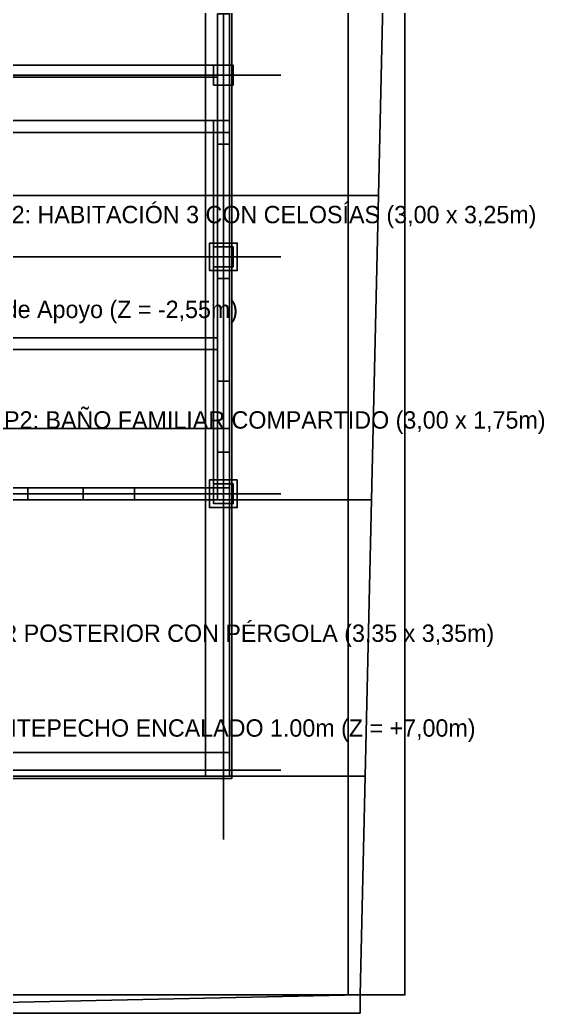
# Model space of a CAD drawing. Extents: x -0.6 to 14.6, y 0 to 25.5.
# Drawn here: x 6.5 to 13.13, y 0 to 12.57 of the extents above; entities that cross this region are included whole.
import ezdxf

# ---------------------------------------------------------------- set-up
doc = ezdxf.new("R2010")
doc.units = 0
for name, color, linetype in [('CERCA_PERIMETRAL_3D', 7, 'CONTINUOUS'), ('COLUMNAS_3D', 7, 'CONTINUOUS'), ('EJES_ESTRUCTURALES', 7, 'CONTINUOUS'), ('LOSA_PISO_3D', 7, 'CONTINUOUS'), ('MEDITERRANEO_AZOTEA_SOLARIUM_3D', 7, 'CONTINUOUS'), ('MEDITERRANEO_MUROS_ENCALADOS_3D', 7, 'CONTINUOUS'), ('MEDITERRANEO_TABIQUES_3D', 7, 'CONTINUOUS'), ('MUROS_EXTERIORES_3D', 7, 'CONTINUOUS'), ('MUROS_INTERIORES_3D', 7, 'CONTINUOUS'), ('P2_COLUMNAS_3D', 7, 'CONTINUOUS'), ('P2_LOSA_PISO_3D', 7, 'CONTINUOUS'), ('P2_ROTULOS', 7, 'CONTINUOUS'), ('PLANTA_SEGUNDO_PISO_2D', 7, 'CONTINUOUS'), ('SOTANO_COLUMNAS_3D', 7, 'CONTINUOUS'), ('SOTANO_LOSA_3D', 7, 'CONTINUOUS'), ('SOTANO_MUROS_EXT_3D', 7, 'CONTINUOUS'), ('SOTANO_ROTULOS', 7, 'CONTINUOUS'), ('TERRENO_3D', 7, 'CONTINUOUS')]:
    doc.layers.add(name, color=color, linetype=linetype)

msp = doc.modelspace()

# ---------------------------------------------------------------- linework, layer by layer
at = {"layer": 'CERCA_PERIMETRAL_3D', "color": 7}
for points in [[(10.6543, 0.23, -2.55), (10.6543, 24.94, -2.55), (11.3703, 24.94, -2.55), (11.3703, 0.23, -2.55)], [(10.6543, 0.23, 0.5), (11.3703, 0.23, 0.5), (11.3703, 24.94, 0.5), (10.6543, 24.94, 0.5)], [(10.6543, 24.94, -2.55), (10.6543, 0.23, -2.55), (10.6543, 0.23, 0.5), (10.6543, 24.94, 0.5)], [(11.3703, 0.23, -2.55), (11.3703, 24.94, -2.55), (11.3703, 24.94, 0.5), (11.3703, 0.23, 0.5)], [(0, 0, -2.55), (0, 0.23, -2.55), (10.8043, 0.23, -2.55), (10.8043, 0, -2.55)], [(0, 0, -1), (10.8043, 0, -1), (10.8043, 0.23, -1), (0, 0.23, -1)], [(10.8043, 0.23, -2.55), (0, 0.23, -2.55), (0, 0.23, -1), (10.8043, 0.23, -1)], [(10.6543, 0.23, -2.55), (11.3703, 0.23, -2.55), (11.3703, 0.23, 0.5), (10.6543, 0.23, 0.5)], [(10.8043, 0, -2.55), (10.8043, 0.23, -2.55), (10.8043, 0.23, -1), (10.8043, 0, -1)], [(0, 0, -2.55), (10.8043, 0, -2.55), (10.8043, 0, -1), (0, 0, -1)]]:
    msp.add_3dface(points, dxfattribs=at)
at = {"layer": 'COLUMNAS_3D', "color": 1}
for points in [[(8.95, 11.75), (8.95, 12), (9.2, 12), (9.2, 11.75)], [(8.95, 11.75, 2.85), (9.2, 11.75, 2.85), (9.2, 12, 2.85), (8.95, 12, 2.85)], [(9.2, 12), (8.95, 12), (8.95, 12, 2.85), (9.2, 12, 2.85)], [(8.95, 12), (8.95, 11.75), (8.95, 11.75, 2.85), (8.95, 12, 2.85)], [(9.2, 11.75), (9.2, 12), (9.2, 12, 2.85), (9.2, 11.75, 2.85)], [(8.95, 11.75), (9.2, 11.75), (9.2, 11.75, 2.85), (8.95, 11.75, 2.85)], [(8.95, 9.45), (8.95, 9.7), (9.2, 9.7), (9.2, 9.45)], [(8.95, 9.45, 2.85), (9.2, 9.45, 2.85), (9.2, 9.7, 2.85), (8.95, 9.7, 2.85)], [(9.2, 9.7), (8.95, 9.7), (8.95, 9.7, 2.85), (9.2, 9.7, 2.85)], [(8.95, 9.7), (8.95, 9.45), (8.95, 9.45, 2.85), (8.95, 9.7, 2.85)], [(9.2, 9.45), (9.2, 9.7), (9.2, 9.7, 2.85), (9.2, 9.45, 2.85)], [(8.95, 9.45), (9.2, 9.45), (9.2, 9.45, 2.85), (8.95, 9.45, 2.85)], [(8.95, 6.45), (8.95, 6.7), (9.2, 6.7), (9.2, 6.45)], [(8.95, 6.45, 2.85), (9.2, 6.45, 2.85), (9.2, 6.7, 2.85), (8.95, 6.7, 2.85)], [(9.2, 6.7), (8.95, 6.7), (8.95, 6.7, 2.85), (9.2, 6.7, 2.85)], [(8.95, 6.7), (8.95, 6.45), (8.95, 6.45, 2.85), (8.95, 6.7, 2.85)], [(9.2, 6.45), (9.2, 6.7), (9.2, 6.7, 2.85), (9.2, 6.45, 2.85)], [(8.95, 6.45), (9.2, 6.45), (9.2, 6.45, 2.85), (8.95, 6.45, 2.85)]]:
    msp.add_3dface(points, dxfattribs=at)
at = {"layer": 'EJES_ESTRUCTURALES', "color": 4}
for p, q in [((9.075, 2.2), (9.075, 25.51)), ((-0.6, 11.875), (9.8, 11.875)), ((-0.6, 9.575), (9.8, 9.575)), ((-0.6, 6.575), (9.8, 6.575)), ((-0.6, 3.075), (9.8, 3.075))]:
    msp.add_line(p, q, dxfattribs=at)
at = {"layer": 'LOSA_PISO_3D', "color": 8}
for points in [[(0.15, 10.35, -0.15), (0.15, 24.71, -0.15), (9.15, 24.71, -0.15), (9.15, 10.35, -0.15)], [(0.15, 10.35), (9.15, 10.35), (9.15, 24.71), (0.15, 24.71)], [(9.15, 10.35, -0.15), (9.15, 24.71, -0.15), (9.15, 24.71), (9.15, 10.35)], [(0.15, 10.35, -0.15), (9.15, 10.35, -0.15), (9.15, 10.35), (0.15, 10.35)], [(1.4, 7.4, -0.15), (1.4, 10.35, -0.15), (9.15, 10.35, -0.15), (9.15, 7.4, -0.15)], [(1.4, 7.4), (9.15, 7.4), (9.15, 10.35), (1.4, 10.35)], [(9.15, 10.35, -0.15), (1.4, 10.35, -0.15), (1.4, 10.35), (9.15, 10.35)], [(9.15, 7.4, -0.15), (9.15, 10.35, -0.15), (9.15, 10.35), (9.15, 7.4)], [(0.15, 6.5, -0.15), (0.15, 7.4, -0.15), (9.15, 7.4, -0.15), (9.15, 6.5, -0.15)], [(0.15, 6.5), (9.15, 6.5), (9.15, 7.4), (0.15, 7.4)], [(9.15, 7.4, -0.15), (0.15, 7.4, -0.15), (0.15, 7.4), (9.15, 7.4)], [(1.4, 7.4, -0.15), (9.15, 7.4, -0.15), (9.15, 7.4), (1.4, 7.4)], [(9.15, 6.5, -0.15), (9.15, 7.4, -0.15), (9.15, 7.4), (9.15, 6.5)], [(0.15, 6.5, -0.15), (9.15, 6.5, -0.15), (9.15, 6.5), (0.15, 6.5)]]:
    msp.add_3dface(points, dxfattribs=at)
at = {"layer": 'MEDITERRANEO_AZOTEA_SOLARIUM_3D', "color": 7}
for points in [[(0.12, 2.97, 7), (0.12, 24.74, 7), (9.18, 24.74, 7), (9.18, 2.97, 7)], [(0.12, 2.97, 7.08), (9.18, 2.97, 7.08), (9.18, 24.74, 7.08), (0.12, 24.74, 7.08)], [(0.15, 3, 5.85), (0.15, 24.71, 5.85), (9.15, 24.71, 5.85), (9.15, 3, 5.85)], [(0.15, 3, 6), (9.15, 3, 6), (9.15, 24.71, 6), (0.15, 24.71, 6)], [(8.85, 3, 6), (8.85, 24.71, 6), (9.15, 24.71, 6), (9.15, 3, 6)], [(8.85, 3, 7), (9.15, 3, 7), (9.15, 24.71, 7), (8.85, 24.71, 7)], [(8.85, 24.71, 6), (8.85, 3, 6), (8.85, 3, 7), (8.85, 24.71, 7)], [(9.15, 3, 5.85), (9.15, 24.71, 5.85), (9.15, 24.71, 6), (9.15, 3, 6)], [(9.15, 3, 6), (9.15, 24.71, 6), (9.15, 24.71, 7), (9.15, 3, 7)], [(9.18, 2.97, 7), (9.18, 24.74, 7), (9.18, 24.74, 7.08), (9.18, 2.97, 7.08)], [(0.15, 3, 6), (0.15, 3.3, 6), (9.15, 3.3, 6), (9.15, 3, 6)], [(0.15, 3, 7), (9.15, 3, 7), (9.15, 3.3, 7), (0.15, 3.3, 7)], [(9.15, 3.3, 6), (0.15, 3.3, 6), (0.15, 3.3, 7), (9.15, 3.3, 7)], [(9.15, 3, 6), (9.15, 3.3, 6), (9.15, 3.3, 7), (9.15, 3, 7)], [(0.12, 2.97, 7), (9.18, 2.97, 7), (9.18, 2.97, 7.08), (0.12, 2.97, 7.08)], [(0.15, 3, 5.85), (9.15, 3, 5.85), (9.15, 3, 6), (0.15, 3, 6)], [(0.15, 3, 6), (9.15, 3, 6), (9.15, 3, 7), (0.15, 3, 7)], [(8.85, 3, 6), (9.15, 3, 6), (9.15, 3, 7), (8.85, 3, 7)]]:
    msp.add_3dface(points, dxfattribs=at)
at = {"layer": 'MEDITERRANEO_MUROS_ENCALADOS_3D', "color": 7}
for points in [[(9, 11, 3), (9, 12.65, 3), (9.15, 12.65, 3), (9.15, 11, 3)], [(9, 11, 5.85), (9.15, 11, 5.85), (9.15, 12.65, 5.85), (9, 12.65, 5.85)], [(9, 12.65, 3), (9, 11, 3), (9, 11, 5.85), (9, 12.65, 5.85)], [(9.15, 11, 3), (9.15, 12.65, 3), (9.15, 12.65, 5.85), (9.15, 11, 5.85)], [(9, 9.3, 3), (9, 11, 3), (9.15, 11, 3), (9.15, 9.3, 3)], [(9, 9.3, 4), (9.15, 9.3, 4), (9.15, 11, 4), (9, 11, 4)], [(9.15, 11, 3), (9, 11, 3), (9, 11, 4), (9.15, 11, 4)], [(9, 11, 3), (9, 9.3, 3), (9, 9.3, 4), (9, 11, 4)], [(9, 9.3, 5.1), (9, 11, 5.1), (9.15, 11, 5.1), (9.15, 9.3, 5.1)], [(9, 9.3, 5.85), (9.15, 9.3, 5.85), (9.15, 11, 5.85), (9, 11, 5.85)], [(9.15, 11, 5.1), (9, 11, 5.1), (9, 11, 5.85), (9.15, 11, 5.85)], [(9, 11, 5.1), (9, 9.3, 5.1), (9, 9.3, 5.85), (9, 11, 5.85)], [(9, 11, 3), (9.15, 11, 3), (9.15, 11, 5.85), (9, 11, 5.85)], [(9.15, 9.3, 3), (9.15, 11, 3), (9.15, 11, 4), (9.15, 9.3, 4)], [(9.15, 9.3, 5.1), (9.15, 11, 5.1), (9.15, 11, 5.85), (9.15, 9.3, 5.85)], [(9, 8, 3), (9, 9.3, 3), (9.15, 9.3, 3), (9.15, 8, 3)], [(9, 8, 5.85), (9.15, 8, 5.85), (9.15, 9.3, 5.85), (9, 9.3, 5.85)], [(9.15, 9.3, 3), (9, 9.3, 3), (9, 9.3, 5.85), (9.15, 9.3, 5.85)], [(9, 9.3, 3), (9, 8, 3), (9, 8, 5.85), (9, 9.3, 5.85)], [(9, 9.3, 3), (9.15, 9.3, 3), (9.15, 9.3, 4), (9, 9.3, 4)], [(9, 9.3, 5.1), (9.15, 9.3, 5.1), (9.15, 9.3, 5.85), (9, 9.3, 5.85)], [(9.15, 8, 3), (9.15, 9.3, 3), (9.15, 9.3, 5.85), (9.15, 8, 5.85)], [(9, 7.1, 3), (9, 8, 3), (9.15, 8, 3), (9.15, 7.1, 3)], [(9, 7.1, 4.1), (9.15, 7.1, 4.1), (9.15, 8, 4.1), (9, 8, 4.1)], [(9.15, 8, 3), (9, 8, 3), (9, 8, 4.1), (9.15, 8, 4.1)], [(9, 8, 3), (9, 7.1, 3), (9, 7.1, 4.1), (9, 8, 4.1)], [(9, 7.1, 5), (9, 8, 5), (9.15, 8, 5), (9.15, 7.1, 5)], [(9, 7.1, 5.85), (9.15, 7.1, 5.85), (9.15, 8, 5.85), (9, 8, 5.85)], [(9.15, 8, 5), (9, 8, 5), (9, 8, 5.85), (9.15, 8, 5.85)], [(9, 8, 5), (9, 7.1, 5), (9, 7.1, 5.85), (9, 8, 5.85)], [(9, 8, 3), (9.15, 8, 3), (9.15, 8, 5.85), (9, 8, 5.85)], [(9.15, 7.1, 3), (9.15, 8, 3), (9.15, 8, 4.1), (9.15, 7.1, 4.1)], [(9.15, 7.1, 5), (9.15, 8, 5), (9.15, 8, 5.85), (9.15, 7.1, 5.85)], [(9, 6.5, 3), (9, 7.1, 3), (9.15, 7.1, 3), (9.15, 6.5, 3)], [(9, 6.5, 5.85), (9.15, 6.5, 5.85), (9.15, 7.1, 5.85), (9, 7.1, 5.85)], [(9.15, 7.1, 3), (9, 7.1, 3), (9, 7.1, 5.85), (9.15, 7.1, 5.85)], [(9, 7.1, 3), (9, 6.5, 3), (9, 6.5, 5.85), (9, 7.1, 5.85)], [(9, 7.1, 3), (9.15, 7.1, 3), (9.15, 7.1, 4.1), (9, 7.1, 4.1)], [(9, 7.1, 5), (9.15, 7.1, 5), (9.15, 7.1, 5.85), (9, 7.1, 5.85)], [(9.15, 6.5, 3), (9.15, 7.1, 3), (9.15, 7.1, 5.85), (9.15, 6.5, 5.85)], [(6.25, 6.5, 3), (6.25, 6.65, 3), (9.15, 6.65, 3), (9.15, 6.5, 3)], [(6.25, 6.5, 5.85), (9.15, 6.5, 5.85), (9.15, 6.65, 5.85), (6.25, 6.65, 5.85)], [(9.15, 6.65, 3), (6.25, 6.65, 3), (6.25, 6.65, 5.85), (9.15, 6.65, 5.85)], [(9.15, 6.5, 3), (9.15, 6.65, 3), (9.15, 6.65, 5.85), (9.15, 6.5, 5.85)], [(6.25, 6.5, 3), (9.15, 6.5, 3), (9.15, 6.5, 5.85), (6.25, 6.5, 5.85)], [(9, 6.5, 3), (9.15, 6.5, 3), (9.15, 6.5, 5.85), (9, 6.5, 5.85)]]:
    msp.add_3dface(points, dxfattribs=at)
at = {"layer": 'MEDITERRANEO_TABIQUES_3D', "color": 7}
for points in [[(6, 11.85, 3), (6, 12, 3), (9, 12, 3), (9, 11.85, 3)], [(6, 11.85, 5.85), (9, 11.85, 5.85), (9, 12, 5.85), (6, 12, 5.85)], [(9, 12, 3), (6, 12, 3), (6, 12, 5.85), (9, 12, 5.85)], [(9, 11.85, 3), (9, 12, 3), (9, 12, 5.85), (9, 11.85, 5.85)], [(6, 11.85, 3), (9, 11.85, 3), (9, 11.85, 5.85), (6, 11.85, 5.85)], [(6, 8.4, 3), (6, 8.55, 3), (9, 8.55, 3), (9, 8.4, 3)], [(6, 8.4, 5.85), (9, 8.4, 5.85), (9, 8.55, 5.85), (6, 8.55, 5.85)], [(9, 8.55, 3), (6, 8.55, 3), (6, 8.55, 5.85), (9, 8.55, 5.85)], [(9, 8.4, 3), (9, 8.55, 3), (9, 8.55, 5.85), (9, 8.4, 5.85)], [(6, 8.4, 3), (9, 8.4, 3), (9, 8.4, 5.85), (6, 8.4, 5.85)]]:
    msp.add_3dface(points, dxfattribs=at)
at = {"layer": 'MUROS_EXTERIORES_3D', "color": 7}
for points in [[(9, 11), (9, 12.65), (9.15, 12.65), (9.15, 11)], [(9, 11, 2.85), (9.15, 11, 2.85), (9.15, 12.65, 2.85), (9, 12.65, 2.85)], [(9, 12.65), (9, 11), (9, 11, 2.85), (9, 12.65, 2.85)], [(9.15, 11), (9.15, 12.65), (9.15, 12.65, 2.85), (9.15, 11, 2.85)], [(9, 9.3), (9, 11), (9.15, 11), (9.15, 9.3)], [(9, 9.3, 1), (9.15, 9.3, 1), (9.15, 11, 1), (9, 11, 1)], [(9.15, 11), (9, 11), (9, 11, 1), (9.15, 11, 1)], [(9, 11), (9, 9.3), (9, 9.3, 1), (9, 11, 1)], [(9, 9.3, 2.1), (9, 11, 2.1), (9.15, 11, 2.1), (9.15, 9.3, 2.1)], [(9, 9.3, 2.85), (9.15, 9.3, 2.85), (9.15, 11, 2.85), (9, 11, 2.85)], [(9.15, 11, 2.1), (9, 11, 2.1), (9, 11, 2.85), (9.15, 11, 2.85)], [(9, 11, 2.1), (9, 9.3, 2.1), (9, 9.3, 2.85), (9, 11, 2.85)], [(9, 11), (9.15, 11), (9.15, 11, 2.85), (9, 11, 2.85)], [(9.15, 9.3), (9.15, 11), (9.15, 11, 1), (9.15, 9.3, 1)], [(9.15, 9.3, 2.1), (9.15, 11, 2.1), (9.15, 11, 2.85), (9.15, 9.3, 2.85)], [(9, 8), (9, 9.3), (9.15, 9.3), (9.15, 8)], [(9, 8, 2.85), (9.15, 8, 2.85), (9.15, 9.3, 2.85), (9, 9.3, 2.85)], [(9.15, 9.3), (9, 9.3), (9, 9.3, 2.85), (9.15, 9.3, 2.85)], [(9, 9.3), (9, 8), (9, 8, 2.85), (9, 9.3, 2.85)], [(9, 9.3), (9.15, 9.3), (9.15, 9.3, 1), (9, 9.3, 1)], [(9, 9.3, 2.1), (9.15, 9.3, 2.1), (9.15, 9.3, 2.85), (9, 9.3, 2.85)], [(9.15, 8), (9.15, 9.3), (9.15, 9.3, 2.85), (9.15, 8, 2.85)], [(9, 7.1), (9, 8), (9.15, 8), (9.15, 7.1)], [(9, 7.1, 1.1), (9.15, 7.1, 1.1), (9.15, 8, 1.1), (9, 8, 1.1)], [(9.15, 8), (9, 8), (9, 8, 1.1), (9.15, 8, 1.1)], [(9, 8), (9, 7.1), (9, 7.1, 1.1), (9, 8, 1.1)], [(9, 7.1, 2), (9, 8, 2), (9.15, 8, 2), (9.15, 7.1, 2)], [(9, 7.1, 2.85), (9.15, 7.1, 2.85), (9.15, 8, 2.85), (9, 8, 2.85)], [(9.15, 8, 2), (9, 8, 2), (9, 8, 2.85), (9.15, 8, 2.85)], [(9, 8, 2), (9, 7.1, 2), (9, 7.1, 2.85), (9, 8, 2.85)], [(9, 8), (9.15, 8), (9.15, 8, 2.85), (9, 8, 2.85)], [(9.15, 7.1), (9.15, 8), (9.15, 8, 1.1), (9.15, 7.1, 1.1)], [(9.15, 7.1, 2), (9.15, 8, 2), (9.15, 8, 2.85), (9.15, 7.1, 2.85)], [(9, 6.5), (9, 7.1), (9.15, 7.1), (9.15, 6.5)], [(9, 6.5, 2.85), (9.15, 6.5, 2.85), (9.15, 7.1, 2.85), (9, 7.1, 2.85)], [(9.15, 7.1), (9, 7.1), (9, 7.1, 2.85), (9.15, 7.1, 2.85)], [(9, 7.1), (9, 6.5), (9, 6.5, 2.85), (9, 7.1, 2.85)], [(9, 7.1), (9.15, 7.1), (9.15, 7.1, 1.1), (9, 7.1, 1.1)], [(9, 7.1, 2), (9.15, 7.1, 2), (9.15, 7.1, 2.85), (9, 7.1, 2.85)], [(9.15, 6.5), (9.15, 7.1), (9.15, 7.1, 2.85), (9.15, 6.5, 2.85)], [(6.25, 6.5), (6.25, 6.65), (9.15, 6.65), (9.15, 6.5)], [(6.25, 6.5, 2.85), (9.15, 6.5, 2.85), (9.15, 6.65, 2.85), (6.25, 6.65, 2.85)], [(9.15, 6.65), (6.25, 6.65), (6.25, 6.65, 2.85), (9.15, 6.65, 2.85)], [(9.15, 6.5), (9.15, 6.65), (9.15, 6.65, 2.85), (9.15, 6.5, 2.85)], [(6.25, 6.5), (9.15, 6.5), (9.15, 6.5, 2.85), (6.25, 6.5, 2.85)], [(9, 6.5), (9.15, 6.5), (9.15, 6.5, 2.85), (9, 6.5, 2.85)]]:
    msp.add_3dface(points, dxfattribs=at)
at = {"layer": 'MUROS_INTERIORES_3D', "color": 7}
for points in [[(5.85, 8.4), (5.85, 8.55), (9, 8.55), (9, 8.4)], [(5.85, 8.4, 2.85), (9, 8.4, 2.85), (9, 8.55, 2.85), (5.85, 8.55, 2.85)], [(9, 8.55), (5.85, 8.55), (5.85, 8.55, 2.85), (9, 8.55, 2.85)], [(9, 8.4), (9, 8.55), (9, 8.55, 2.85), (9, 8.4, 2.85)], [(5.85, 8.4), (9, 8.4), (9, 8.4, 2.85), (5.85, 8.4, 2.85)]]:
    msp.add_3dface(points, dxfattribs=at)
at = {"layer": 'P2_COLUMNAS_3D', "color": 1}
for points in [[(8.95, 11.75, 3), (8.95, 12, 3), (9.2, 12, 3), (9.2, 11.75, 3)], [(8.95, 11.75, 5.85), (9.2, 11.75, 5.85), (9.2, 12, 5.85), (8.95, 12, 5.85)], [(9.2, 12, 3), (8.95, 12, 3), (8.95, 12, 5.85), (9.2, 12, 5.85)], [(8.95, 12, 3), (8.95, 11.75, 3), (8.95, 11.75, 5.85), (8.95, 12, 5.85)], [(9.2, 11.75, 3), (9.2, 12, 3), (9.2, 12, 5.85), (9.2, 11.75, 5.85)], [(8.95, 11.75, 3), (9.2, 11.75, 3), (9.2, 11.75, 5.85), (8.95, 11.75, 5.85)], [(8.95, 9.45, 3), (8.95, 9.7, 3), (9.2, 9.7, 3), (9.2, 9.45, 3)], [(8.95, 9.45, 5.85), (9.2, 9.45, 5.85), (9.2, 9.7, 5.85), (8.95, 9.7, 5.85)], [(9.2, 9.7, 3), (8.95, 9.7, 3), (8.95, 9.7, 5.85), (9.2, 9.7, 5.85)], [(8.95, 9.7, 3), (8.95, 9.45, 3), (8.95, 9.45, 5.85), (8.95, 9.7, 5.85)], [(9.2, 9.45, 3), (9.2, 9.7, 3), (9.2, 9.7, 5.85), (9.2, 9.45, 5.85)], [(8.95, 9.45, 3), (9.2, 9.45, 3), (9.2, 9.45, 5.85), (8.95, 9.45, 5.85)], [(8.95, 6.45, 3), (8.95, 6.7, 3), (9.2, 6.7, 3), (9.2, 6.45, 3)], [(8.95, 6.45, 5.85), (9.2, 6.45, 5.85), (9.2, 6.7, 5.85), (8.95, 6.7, 5.85)], [(9.2, 6.7, 3), (8.95, 6.7, 3), (8.95, 6.7, 5.85), (9.2, 6.7, 5.85)], [(8.95, 6.7, 3), (8.95, 6.45, 3), (8.95, 6.45, 5.85), (8.95, 6.7, 5.85)], [(9.2, 6.45, 3), (9.2, 6.7, 3), (9.2, 6.7, 5.85), (9.2, 6.45, 5.85)], [(8.95, 6.45, 3), (9.2, 6.45, 3), (9.2, 6.45, 5.85), (8.95, 6.45, 5.85)]]:
    msp.add_3dface(points, dxfattribs=at)
at = {"layer": 'P2_LOSA_PISO_3D', "color": 7}
for points in [[(0.15, 10.35, 2.85), (0.15, 24.71, 2.85), (9.15, 24.71, 2.85), (9.15, 10.35, 2.85)], [(0.15, 10.35, 3), (9.15, 10.35, 3), (9.15, 24.71, 3), (0.15, 24.71, 3)], [(9.15, 10.35, 2.85), (9.15, 24.71, 2.85), (9.15, 24.71, 3), (9.15, 10.35, 3)], [(0.15, 10.35, 2.85), (9.15, 10.35, 2.85), (9.15, 10.35, 3), (0.15, 10.35, 3)], [(2.65, 7.4, 2.85), (2.65, 10.35, 2.85), (9.15, 10.35, 2.85), (9.15, 7.4, 2.85)], [(2.65, 7.4, 3), (9.15, 7.4, 3), (9.15, 10.35, 3), (2.65, 10.35, 3)], [(9.15, 10.35, 2.85), (2.65, 10.35, 2.85), (2.65, 10.35, 3), (9.15, 10.35, 3)], [(9.15, 7.4, 2.85), (9.15, 10.35, 2.85), (9.15, 10.35, 3), (9.15, 7.4, 3)], [(0.15, 6.5, 2.85), (0.15, 7.4, 2.85), (9.15, 7.4, 2.85), (9.15, 6.5, 2.85)], [(0.15, 6.5, 3), (9.15, 6.5, 3), (9.15, 7.4, 3), (0.15, 7.4, 3)], [(9.15, 7.4, 2.85), (0.15, 7.4, 2.85), (0.15, 7.4, 3), (9.15, 7.4, 3)], [(2.65, 7.4, 2.85), (9.15, 7.4, 2.85), (9.15, 7.4, 3), (2.65, 7.4, 3)], [(9.15, 6.5, 2.85), (9.15, 7.4, 2.85), (9.15, 7.4, 3), (9.15, 6.5, 3)], [(0.15, 6.5, 2.85), (9.15, 6.5, 2.85), (9.15, 6.5, 3), (0.15, 6.5, 3)]]:
    msp.add_3dface(points, dxfattribs=at)
at = {"layer": 'PLANTA_SEGUNDO_PISO_2D', "color": 1}
for p, q in [((9.2, 12, 3), (8.95, 12, 3)), ((8.95, 12, 3), (8.95, 11.75, 3)), ((9.2, 11.75, 3), (9.2, 12, 3)), ((8.95, 11.75, 3), (9.2, 11.75, 3)), ((9.2, 9.7, 3), (8.95, 9.7, 3)), ((8.95, 9.7, 3), (8.95, 9.45, 3)), ((9.2, 9.45, 3), (9.2, 9.7, 3)), ((8.95, 9.45, 3), (9.2, 9.45, 3)), ((9.2, 6.7, 3), (8.95, 6.7, 3)), ((8.95, 6.7, 3), (8.95, 6.45, 3)), ((9.2, 6.45, 3), (9.2, 6.7, 3)), ((8.95, 6.45, 3), (9.2, 6.45, 3))]:
    msp.add_line(p, q, dxfattribs=at)
at = {"layer": 'SOTANO_COLUMNAS_3D', "color": 1}
for points in [[(8.9, 9.4, -2.55), (8.9, 9.75, -2.55), (9.25, 9.75, -2.55), (9.25, 9.4, -2.55)], [(8.9, 9.4, -0.15), (9.25, 9.4, -0.15), (9.25, 9.75, -0.15), (8.9, 9.75, -0.15)], [(9.25, 9.75, -2.55), (8.9, 9.75, -2.55), (8.9, 9.75, -0.15), (9.25, 9.75, -0.15)], [(8.9, 9.75, -2.55), (8.9, 9.4, -2.55), (8.9, 9.4, -0.15), (8.9, 9.75, -0.15)], [(9.25, 9.4, -2.55), (9.25, 9.75, -2.55), (9.25, 9.75, -0.15), (9.25, 9.4, -0.15)], [(8.9, 9.4, -2.55), (9.25, 9.4, -2.55), (9.25, 9.4, -0.15), (8.9, 9.4, -0.15)], [(8.9, 6.4, -2.55), (8.9, 6.75, -2.55), (9.25, 6.75, -2.55), (9.25, 6.4, -2.55)], [(8.9, 6.4, -0.15), (9.25, 6.4, -0.15), (9.25, 6.75, -0.15), (8.9, 6.75, -0.15)], [(9.25, 6.75, -2.55), (8.9, 6.75, -2.55), (8.9, 6.75, -0.15), (9.25, 6.75, -0.15)], [(8.9, 6.75, -2.55), (8.9, 6.4, -2.55), (8.9, 6.4, -0.15), (8.9, 6.75, -0.15)], [(9.25, 6.4, -2.55), (9.25, 6.75, -2.55), (9.25, 6.75, -0.15), (9.25, 6.4, -0.15)], [(8.9, 6.4, -2.55), (9.25, 6.4, -2.55), (9.25, 6.4, -0.15), (8.9, 6.4, -0.15)]]:
    msp.add_3dface(points, dxfattribs=at)
at = {"layer": 'SOTANO_LOSA_3D', "color": 8}
for points in [[(0.15, 6.5, -2.7), (0.15, 11.3, -2.7), (9.15, 11.3, -2.7), (9.15, 6.5, -2.7)], [(0.15, 6.5, -2.55), (9.15, 6.5, -2.55), (9.15, 11.3, -2.55), (0.15, 11.3, -2.55)], [(9.15, 11.3, -2.7), (0.15, 11.3, -2.7), (0.15, 11.3, -2.55), (9.15, 11.3, -2.55)], [(9.15, 6.5, -2.7), (9.15, 11.3, -2.7), (9.15, 11.3, -2.55), (9.15, 6.5, -2.55)], [(0.15, 6.5, -2.7), (9.15, 6.5, -2.7), (9.15, 6.5, -2.55), (0.15, 6.5, -2.55)]]:
    msp.add_3dface(points, dxfattribs=at)
at = {"layer": 'SOTANO_MUROS_EXT_3D', "color": 4}
for points in [[(0.3, 11.15, -2.55), (0.3, 11.3, -2.55), (9.15, 11.3, -2.55), (9.15, 11.15, -2.55)], [(0.3, 11.15, -0.15), (9.15, 11.15, -0.15), (9.15, 11.3, -0.15), (0.3, 11.3, -0.15)], [(9.15, 11.3, -2.55), (0.3, 11.3, -2.55), (0.3, 11.3, -0.15), (9.15, 11.3, -0.15)], [(8.95, 6.65, -2.55), (8.95, 11.3, -2.55), (9.15, 11.3, -2.55), (9.15, 6.65, -2.55)], [(8.95, 6.65, -0.15), (9.15, 6.65, -0.15), (9.15, 11.3, -0.15), (8.95, 11.3, -0.15)], [(9.15, 11.3, -2.55), (8.95, 11.3, -2.55), (8.95, 11.3, -0.15), (9.15, 11.3, -0.15)], [(8.95, 11.3, -2.55), (8.95, 6.65, -2.55), (8.95, 6.65, -0.15), (8.95, 11.3, -0.15)], [(9.15, 6.65, -2.55), (9.15, 11.3, -2.55), (9.15, 11.3, -0.15), (9.15, 6.65, -0.15)], [(9.15, 11.15, -2.55), (9.15, 11.3, -2.55), (9.15, 11.3, -0.15), (9.15, 11.15, -0.15)], [(0.3, 11.15, -2.55), (9.15, 11.15, -2.55), (9.15, 11.15, -0.15), (0.3, 11.15, -0.15)], [(6, 6.5, -2.55), (6, 6.65, -2.55), (6.6, 6.65, -2.55), (6.6, 6.5, -2.55)], [(6, 6.5, -0.15), (6.6, 6.5, -0.15), (6.6, 6.65, -0.15), (6, 6.65, -0.15)], [(6.6, 6.65, -2.55), (6, 6.65, -2.55), (6, 6.65, -0.15), (6.6, 6.65, -0.15)], [(6.6, 6.5, -2.55), (6.6, 6.65, -2.55), (6.6, 6.65, -0.15), (6.6, 6.5, -0.15)], [(6.6, 6.5, -2.55), (6.6, 6.65, -2.55), (7.3, 6.65, -2.55), (7.3, 6.5, -2.55)], [(6.6, 6.5, -0.85), (7.3, 6.5, -0.85), (7.3, 6.65, -0.85), (6.6, 6.65, -0.85)], [(7.3, 6.65, -2.55), (6.6, 6.65, -2.55), (6.6, 6.65, -0.85), (7.3, 6.65, -0.85)], [(6.6, 6.65, -2.55), (6.6, 6.5, -2.55), (6.6, 6.5, -0.85), (6.6, 6.65, -0.85)], [(6.6, 6.5, -0.45), (6.6, 6.65, -0.45), (7.3, 6.65, -0.45), (7.3, 6.5, -0.45)], [(6.6, 6.5, -0.15), (7.3, 6.5, -0.15), (7.3, 6.65, -0.15), (6.6, 6.65, -0.15)], [(7.3, 6.65, -0.45), (6.6, 6.65, -0.45), (6.6, 6.65, -0.15), (7.3, 6.65, -0.15)], [(6.6, 6.65, -0.45), (6.6, 6.5, -0.45), (6.6, 6.5, -0.15), (6.6, 6.65, -0.15)], [(7.3, 6.5, -2.55), (7.3, 6.65, -2.55), (7.3, 6.65, -0.85), (7.3, 6.5, -0.85)], [(7.3, 6.5, -0.45), (7.3, 6.65, -0.45), (7.3, 6.65, -0.15), (7.3, 6.5, -0.15)], [(7.3, 6.5, -2.55), (7.3, 6.65, -2.55), (7.95, 6.65, -2.55), (7.95, 6.5, -2.55)], [(7.3, 6.5, -0.15), (7.95, 6.5, -0.15), (7.95, 6.65, -0.15), (7.3, 6.65, -0.15)], [(7.95, 6.65, -2.55), (7.3, 6.65, -2.55), (7.3, 6.65, -0.15), (7.95, 6.65, -0.15)], [(7.3, 6.65, -2.55), (7.3, 6.5, -2.55), (7.3, 6.5, -0.15), (7.3, 6.65, -0.15)], [(7.95, 6.5, -2.55), (7.95, 6.65, -2.55), (7.95, 6.65, -0.15), (7.95, 6.5, -0.15)], [(7.95, 6.5, -0.55), (7.95, 6.65, -0.55), (8.9, 6.65, -0.55), (8.9, 6.5, -0.55)], [(7.95, 6.5, -0.15), (8.9, 6.5, -0.15), (8.9, 6.65, -0.15), (7.95, 6.65, -0.15)], [(8.9, 6.65, -0.55), (7.95, 6.65, -0.55), (7.95, 6.65, -0.15), (8.9, 6.65, -0.15)], [(7.95, 6.65, -0.55), (7.95, 6.5, -0.55), (7.95, 6.5, -0.15), (7.95, 6.65, -0.15)], [(8.9, 6.5, -0.55), (8.9, 6.65, -0.55), (8.9, 6.65, -0.15), (8.9, 6.5, -0.15)], [(8.9, 6.5, -2.55), (8.9, 6.65, -2.55), (9.15, 6.65, -2.55), (9.15, 6.5, -2.55)], [(8.9, 6.5, -0.15), (9.15, 6.5, -0.15), (9.15, 6.65, -0.15), (8.9, 6.65, -0.15)], [(9.15, 6.65, -2.55), (8.9, 6.65, -2.55), (8.9, 6.65, -0.15), (9.15, 6.65, -0.15)], [(8.9, 6.65, -2.55), (8.9, 6.5, -2.55), (8.9, 6.5, -0.15), (8.9, 6.65, -0.15)], [(8.95, 6.65, -2.55), (9.15, 6.65, -2.55), (9.15, 6.65, -0.15), (8.95, 6.65, -0.15)], [(9.15, 6.5, -2.55), (9.15, 6.65, -2.55), (9.15, 6.65, -0.15), (9.15, 6.5, -0.15)], [(6, 6.5, -2.55), (6.6, 6.5, -2.55), (6.6, 6.5, -0.15), (6, 6.5, -0.15)], [(6.6, 6.5, -2.55), (7.3, 6.5, -2.55), (7.3, 6.5, -0.85), (6.6, 6.5, -0.85)], [(6.6, 6.5, -0.45), (7.3, 6.5, -0.45), (7.3, 6.5, -0.15), (6.6, 6.5, -0.15)], [(7.3, 6.5, -2.55), (7.95, 6.5, -2.55), (7.95, 6.5, -0.15), (7.3, 6.5, -0.15)], [(7.95, 6.5, -0.55), (8.9, 6.5, -0.55), (8.9, 6.5, -0.15), (7.95, 6.5, -0.15)], [(8.9, 6.5, -2.55), (9.15, 6.5, -2.55), (9.15, 6.5, -0.15), (8.9, 6.5, -0.15)]]:
    msp.add_3dface(points, dxfattribs=at)
at = {"layer": 'TERRENO_3D', "color": 3}
for points in [[(9.15, 10.35, -1.4), (9.15, 14.85, -0.8), (11.1392, 14.85, -0.8), (11.0361, 10.35, -1.4)], [(9.15, 10.35, -1.2), (11.0361, 10.35, -1.2), (11.1392, 14.85, -0.6), (9.15, 14.85, -0.6)], [(9.15, 14.85, -0.8), (9.15, 10.35, -1.4), (9.15, 10.35, -1.2), (9.15, 14.85, -0.6)], [(11.0361, 10.35, -1.4), (11.1392, 14.85, -0.8), (11.1392, 14.85, -0.6), (11.0361, 10.35, -1.2)], [(9.15, 6.5, -2.2), (9.15, 10.35, -1.4), (11.0361, 10.35, -1.4), (10.9479, 6.5, -2.2)], [(9.15, 6.5, -2), (10.9479, 6.5, -2), (11.0361, 10.35, -1.2), (9.15, 10.35, -1.2)], [(11.0361, 10.35, -1.4), (9.15, 10.35, -1.4), (9.15, 10.35, -1.2), (11.0361, 10.35, -1.2)], [(9.15, 10.35, -1.4), (9.15, 6.5, -2.2), (9.15, 6.5, -2), (9.15, 10.35, -1.2)], [(9.15, 10.35, -1.4), (11.0361, 10.35, -1.4), (11.0361, 10.35, -1.2), (9.15, 10.35, -1.2)], [(10.9479, 6.5, -2.2), (11.0361, 10.35, -1.4), (11.0361, 10.35, -1.2), (10.9479, 6.5, -2)], [(9.15, 3, -2.75), (9.15, 6.5, -2.2), (10.9479, 6.5, -2.2), (10.8677, 3, -2.75)], [(9.15, 3, -2.55), (10.8677, 3, -2.55), (10.9479, 6.5, -2), (9.15, 6.5, -2)], [(10.9479, 6.5, -2.2), (9.15, 6.5, -2.2), (9.15, 6.5, -2), (10.9479, 6.5, -2)], [(9.15, 6.5, -2.2), (9.15, 3, -2.75), (9.15, 3, -2.55), (9.15, 6.5, -2)], [(9.15, 6.5, -2.2), (10.9479, 6.5, -2.2), (10.9479, 6.5, -2), (9.15, 6.5, -2)], [(10.8677, 3, -2.75), (10.9479, 6.5, -2.2), (10.9479, 6.5, -2), (10.8677, 3, -2.55)], [(0, 0, -2.75), (0, 3, -2.75), (10.8677, 3, -2.75), (10.8043, 0.2311, -2.75)], [(0, 0, -2.55), (10.8043, 0.2311, -2.55), (10.8677, 3, -2.55), (0, 3, -2.55)], [(10.8677, 3, -2.75), (0, 3, -2.75), (0, 3, -2.55), (10.8677, 3, -2.55)], [(9.15, 3, -2.75), (10.8677, 3, -2.75), (10.8677, 3, -2.55), (9.15, 3, -2.55)], [(10.8043, 0.2311, -2.75), (10.8677, 3, -2.75), (10.8677, 3, -2.55), (10.8043, 0.2311, -2.55)], [(0, 0, -2.75), (10.8043, 0.2311, -2.75), (10.8043, 0.2311, -2.55), (0, 0, -2.55)]]:
    msp.add_3dface(points, dxfattribs=at)

# ---------------------------------------------------------------- texts
at = {"layer": 'P2_ROTULOS', "color": 6}
for s, p in [('P2: HABITACIÓN 3 CON CELOSÍAS (3,00 x 3,25m)', (6.2, 10, 3.05)), ('P2: BAÑO FAMILIAR COMPARTIDO (3,00 x 1,75m)', (6.3, 7.4, 3.05)), ('P2: TERRAZA MIRADOR POSTERIOR CON PÉRGOLA (3,35 x 3,35m)', (3.1, 4.7, 3.05)), ('AZOTEA SOLÁRIUM TRANSITABLE: ANTEPECHO ENCALADO 1.00m (Z = +7,00m)', (1, 3.5, 6.05))]:
    msp.add_text(s, height=0.22, dxfattribs=at).set_placement(p)
at = {"layer": 'SOTANO_ROTULOS', "color": 4}
msp.add_text('SOTANO: Sala y Área de Apoyo (Z = -2,55m)', height=0.22, dxfattribs=at).set_placement((3.3, 8.8, -2.5))

doc.saveas('drawing.dxf')
